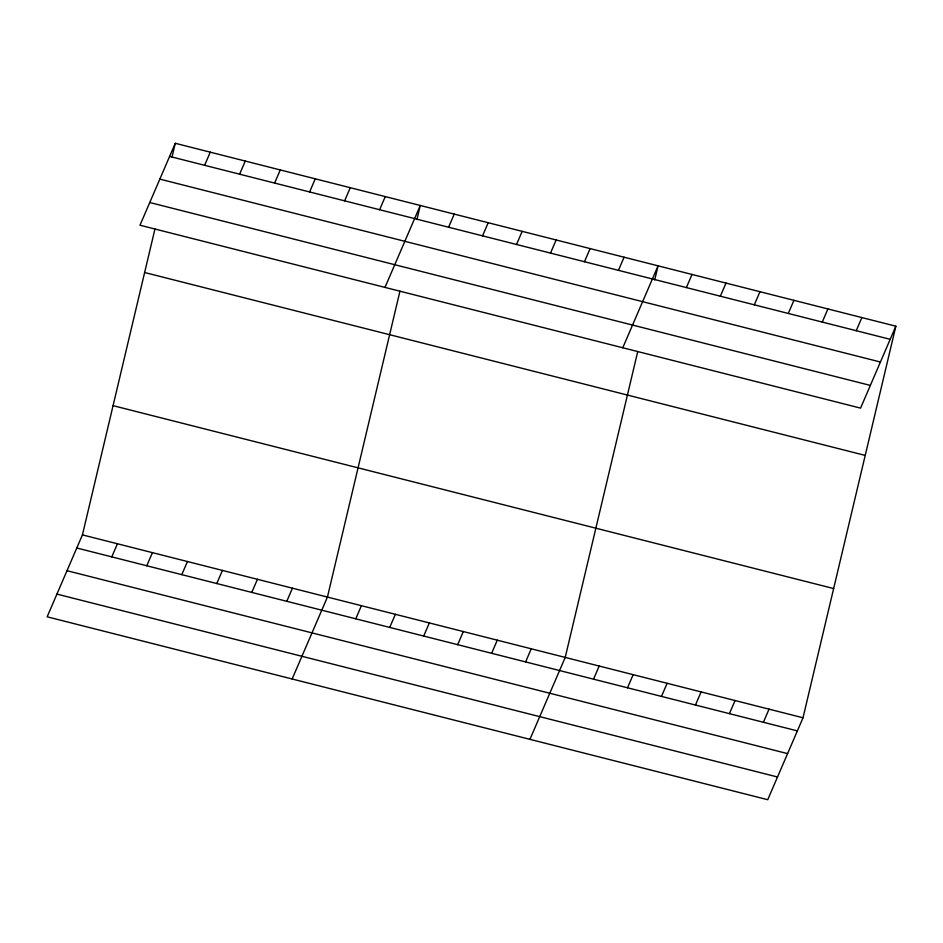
<?xml version="1.0" encoding="UTF-8"?>
<svg xmlns="http://www.w3.org/2000/svg" width="943" height="943" viewBox="0 0 943 943"><rect width="100%" height="100%" fill="white"/><g stroke="black" fill="none" stroke-linecap="round" stroke-linejoin="round"><path stroke-width="1.41" d="M895.85 326.195L860.57 408.119L139.988 225.224L175.268 143.289L895.85 326.195L803.012 717.776L767.732 799.711L47.15 616.805L82.43 534.881L154.958 228.972M171.944 157.34L175.268 143.289M399.95 291.163L327.433 597.06L292.141 678.995M416.936 219.53L420.272 205.48L384.98 287.415M637.751 351.515L565.222 657.424L529.942 739.347M654.725 279.882L658.061 265.832L622.769 347.767M204.619 165.296L210.265 152.177M239.616 174.184L245.274 161.064M111.781 556.889L117.439 543.757M274.613 183.072L280.271 169.94M146.778 565.765L152.436 552.645M309.61 191.948L315.268 178.828M181.787 574.652L187.433 561.533M344.619 200.835L350.266 187.716M216.784 583.54L222.43 570.409M379.616 209.723L385.263 196.592M251.781 592.416L257.439 579.297M286.778 601.304L292.436 588.184M448.585 227.228L454.243 214.096M482.557 235.844L488.203 222.725M516.528 244.473L522.174 231.341M355.747 618.808L361.405 605.689M550.5 253.089L556.146 239.97M389.718 627.437L395.376 614.306M584.471 261.718L590.118 248.587M423.69 636.053L429.348 622.934M618.431 270.335L624.089 257.215M457.661 644.682L463.308 631.551M491.633 653.299L497.279 640.179M686.374 287.58L692.032 274.46M525.605 661.915L531.251 648.796M720.346 296.208L726.004 283.077M754.317 304.825L759.964 291.705M593.536 679.16L599.194 666.041M788.289 313.453L793.935 300.322M627.508 687.789L633.166 674.658M822.261 322.07L827.907 308.95M661.479 696.405L667.137 683.286M856.232 330.698L861.878 317.567M695.451 705.034L701.109 691.903M729.422 713.651L735.08 700.531M763.394 722.279L769.04 709.148M169.622 156.42L890.192 339.315M159.838 179.123L880.42 362.018M149.76 202.521L870.342 385.416M144.633 272.515L865.214 455.41M113.066 405.655L833.647 588.55M82.43 534.881L803.012 717.776M76.784 548.001L797.365 730.896M67 570.704L787.582 753.61M56.934 594.102L777.504 776.997"/></g></svg>
